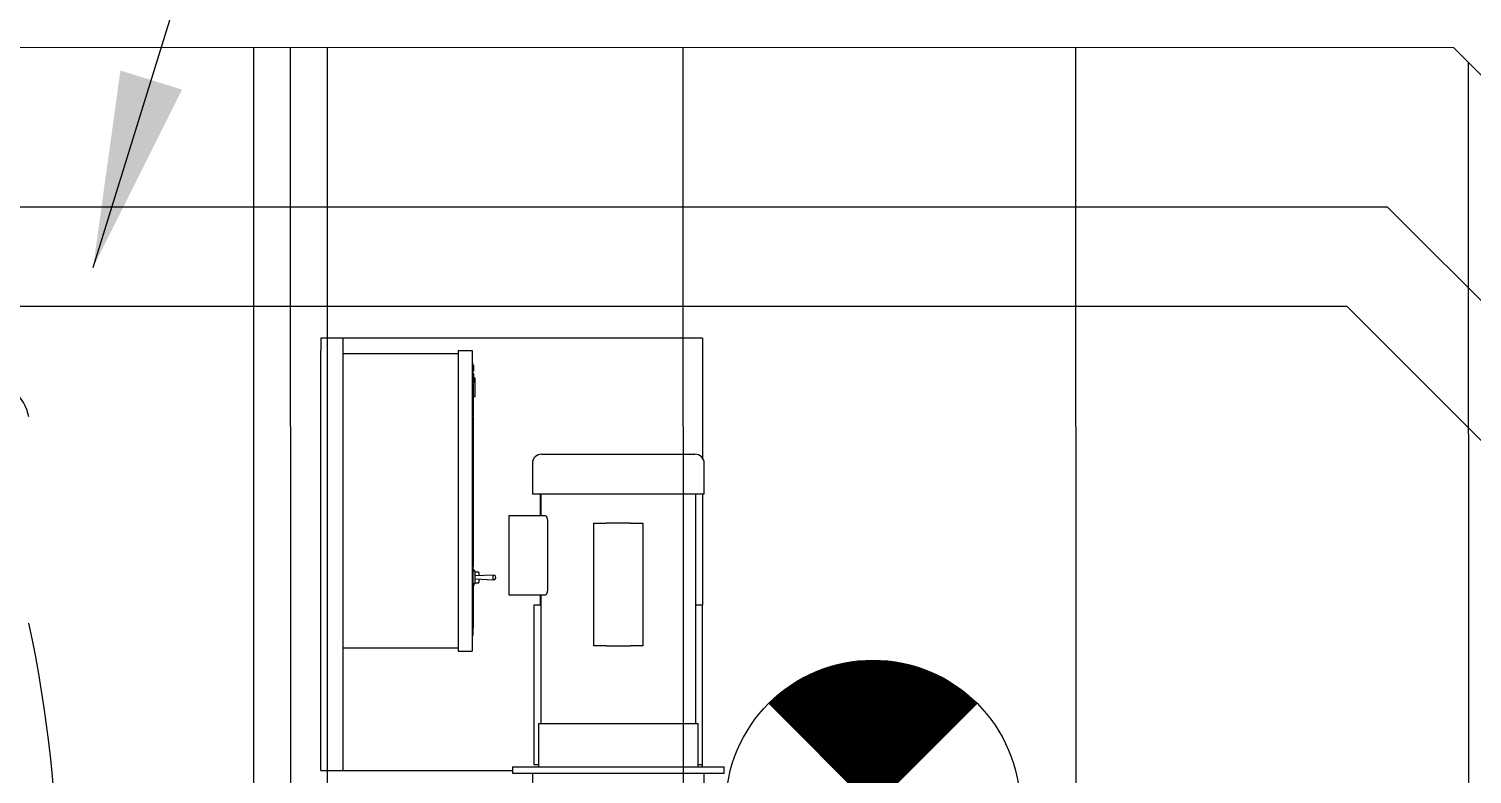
# Model space of a CAD drawing. Extents: x -16 to 10076, y -1 to 10000.
# Drawn here: x 2071 to 2129.8, y 2182.4 to 2212.8 of the extents above; entities that cross this region are included whole.
import ezdxf

# ---------------------------------------------------------------- set-up
doc = ezdxf.new("R2010")
doc.units = 0
doc.header["$MEASUREMENT"] = 0
for name, color, linetype in [('1HP_PUMP_1ST1E4C', 7, 'Continuous'), ('300_GALLON_PLAST', 7, 'Continuous'), ('ANGLE_2_X_2_X_.1', 7, 'Continuous'), ('B-FL JOISTS', 4, 'Continuous'), ('B-FOUNDATION', 3, 'Continuous'), ('B-WALLS', 1, 'Continuous'), ('COMPLETE_DOOR_HO', 7, 'Continuous'), ('FRAME_LOGO', 7, 'Continuous'), ('HOFFMAN_A-16N126', 7, 'Continuous'), ('LIGHT_BASE', 7, 'Continuous'), ('PS200_STRUCT_WAL', 7, 'Continuous'), ('RED_LENS', 7, 'Continuous'), ('SPRNK2', 1, 'Continuous'), ('TEXT', 1, 'Continuous'), ('TOGGLE_SWITCH', 7, 'Continuous')]:
    doc.layers.add(name, color=color, linetype=linetype)
doc.styles.get("Standard").update_dxf_attribs({"font": 'hcad.shx', "height": 8})
doc.dimstyles.new('DEFAULT', dxfattribs={"dimtxt": 8, "dimasz": 8, "dimexe": 8, "dimexo": 8, "dimgap": 1, "dimtad": 0, "dimdec": 1, "dimrnd": 0.5, "dimzin": 7, "dimdsep": 46, "dimlunit": 4, "dimtxsty": 'Standard', "dimcen": 0, "dimclrd": 256, "dimclre": 256, "dimclrt": 256, "dimadec": 0, "dimazin": 0, "dimtfac": 1, "dimtdec": 4, "dimtofl": 0, "dimtmove": 2, "dimatfit": 3, "dimfxl": 1, "dimtolj": 1, "dimtzin": 0, "dimarcsym": 0})

# ---------------------------------------------------------------- blocks, each defined once
blk = doc.blocks.new('asr')
at = {"linetype": 'ByBlock'}
for p, q in [((-4.243, -4.243), (4.243, 4.243)), ((-4.243, 4.243), (4.243, -4.243))]:
    blk.add_line(p, q, dxfattribs=at)
at = {"linetype": 'ByBlock', "const_width": 6}
for points in [[(-2.121, 2.121, -0.414214), (2.121, 2.121, -0.414214)], [(-2.121, -2.121, 0.414214), (2.121, -2.121, 0.414214)]]:
    blk.add_lwpolyline(points, format="xyb", dxfattribs=at)
at = {"linetype": 'ByBlock'}
blk.add_circle((0, 0), 6, dxfattribs=at)

msp = doc.modelspace()

# ---------------------------------------------------------------- linework, layer by layer
at = {"layer": '1HP_PUMP_1ST1E4C', "color": 3, "linetype": 'Continuous'}
for p, q in [((2091.89652, 2195.4817), (2098.14652, 2195.4817)), ((2091.52152, 2195.1067), (2091.52152, 2193.8567)), ((2098.52152, 2193.8567), (2098.52152, 2195.1067)), ((2098.52152, 2193.8567), (2091.52152, 2193.8567)), ((2091.86652, 2193.8567), (2091.86652, 2192.9817)), ((2098.17652, 2184.4817), (2098.17652, 2193.8567)), ((2090.57469, 2192.9817), (2092.03939, 2192.9817)), ((2090.57469, 2189.7317), (2090.57469, 2192.9817)), ((2092.13784, 2192.7317), (2092.13784, 2189.9817)), ((2094.02152, 2187.6692), (2094.02152, 2192.6692)), ((2094.02152, 2192.6692), (2094.52152, 2192.6692)), ((2095.52152, 2192.6692), (2094.52152, 2192.6692)), ((2095.52152, 2192.6692), (2096.02152, 2192.6692)), ((2096.02152, 2192.6692), (2096.02152, 2187.6692)), ((2092.03939, 2189.7317), (2090.57469, 2189.7317)), ((2091.86652, 2189.7317), (2091.86652, 2184.4817)), ((2091.58402, 2189.3317), (2091.58402, 2182.8317)), ((2091.86652, 2189.3317), (2091.58402, 2189.3317)), ((2098.45902, 2189.3317), (2098.17652, 2189.3317)), ((2098.45902, 2182.8317), (2098.45902, 2189.3317)), ((2094.52152, 2187.6692), (2094.02152, 2187.6692)), ((2094.52152, 2187.6692), (2095.52152, 2187.6692)), ((2096.02152, 2187.6692), (2095.52152, 2187.6692)), ((2098.27152, 2184.4817), (2091.77152, 2184.4817)), ((2091.77152, 2184.4817), (2091.77152, 2182.7317)), ((2098.27152, 2182.7317), (2098.27152, 2184.4817)), ((2090.70902, 2182.7317), (2099.33402, 2182.7317)), ((2090.70902, 2182.7317), (2090.70902, 2182.4817)), ((2091.58402, 2182.8317), (2091.77152, 2182.8317)), ((2098.27152, 2182.8317), (2098.45902, 2182.8317)), ((2099.33402, 2182.4817), (2099.33402, 2182.7317)), ((2090.70902, 2182.4817), (2099.33402, 2182.4817)), ((2091.52152, 2182.4817), (2091.52152, 2182.0817)), ((2098.52152, 2181.8317), (2098.52152, 2182.4817))]:
    msp.add_line(p, q, dxfattribs=at)
for centre, start, end in [((2091.89652, 2195.1067), 90, 180), ((2098.14652, 2195.1067), 0, 90)]:
    msp.add_arc(centre, 0.375, start, end, dxfattribs=at)
for points, knots in [([(2092.03939, 2192.9817), (2092.04497, 2192.9817), (2092.05061, 2192.98015), (2092.05911, 2192.9756), (2092.06195, 2192.97372), (2092.06765, 2192.96919), (2092.07053, 2192.96654), (2092.07905, 2192.95752), (2092.08457, 2192.95015), (2092.09258, 2192.93708), (2092.09521, 2192.93239), (2092.10035, 2192.9223), (2092.10288, 2192.91688), (2092.11012, 2192.89988), (2092.11455, 2192.88748), (2092.1225, 2192.86049), (2092.12605, 2192.84571), (2092.13178, 2192.81506), (2092.134, 2192.79913), (2092.13628, 2192.77429), (2092.13687, 2192.76581), (2092.13764, 2192.74881), (2092.13784, 2192.74028), (2092.13784, 2192.7317)], [0, 0, 0, 0, 0.125, 0.125, 0.1875, 0.1875, 0.25, 0.25, 0.375, 0.375, 0.4375, 0.4375, 0.5, 0.5, 0.625, 0.625, 0.75, 0.75, 0.875, 0.875, 0.9375, 0.9375, 1, 1, 1, 1]), ([(2092.13784, 2189.9817), (2092.13784, 2189.96458), (2092.13707, 2189.94779), (2092.13407, 2189.91484), (2092.13181, 2189.89851), (2092.12608, 2189.86784), (2092.12262, 2189.85337), (2092.11661, 2189.83291), (2092.11448, 2189.82633), (2092.11004, 2189.81385), (2092.10773, 2189.80792), (2092.10293, 2189.79664), (2092.10044, 2189.79129), (2092.0953, 2189.78119), (2092.09264, 2189.77643), (2092.08458, 2189.76327), (2092.07906, 2189.75591), (2092.06779, 2189.74395), (2092.062, 2189.73935), (2092.05061, 2189.73325), (2092.04497, 2189.7317), (2092.03939, 2189.7317)], [0, 0, 0, 0, 0.125, 0.125, 0.25, 0.25, 0.375, 0.375, 0.4375, 0.4375, 0.5, 0.5, 0.5625, 0.5625, 0.625, 0.625, 0.75, 0.75, 0.875, 0.875, 1, 1, 1, 1])]:
    msp.add_open_spline(points, degree=3, knots=knots, dxfattribs=at)
at = {"layer": '300_GALLON_PLAST', "color": 3, "linetype": 'Continuous'}
for centre, radius, start, end in [((2069.04703, 2196.58675), 2, 12.1590766, 82.361223), ((2019.35406, 2177.46351), 52.83333, 347.8409234, 12.1590766)]:
    msp.add_arc(centre, radius, start, end, dxfattribs=at)
at = {"layer": 'ANGLE_2_X_2_X_.1', "color": 3, "linetype": 'Continuous'}
for p, q in [((2082.89652, 2200.2067), (2082.89652, 2199.9567)), ((2098.45902, 2200.2067), (2082.89652, 2200.2067)), ((2083.80669, 2182.5817), (2083.80669, 2200.2067)), ((2098.45902, 2200.2067), (2098.45902, 2199.9567)), ((2082.89652, 2199.9567), (2082.89652, 2199.7067)), ((2082.89652, 2182.8317), (2082.89652, 2183.0817)), ((2082.89652, 2182.5817), (2082.89652, 2182.8317)), ((2082.89652, 2182.5817), (2090.70902, 2182.5817)), ((2098.27152, 2182.8317), (2098.45902, 2182.8317)), ((2098.45902, 2182.7317), (2098.45902, 2182.8317))]:
    msp.add_line(p, q, dxfattribs=at)
at = {"layer": 'B-FL JOISTS', "ltscale": 50}
msp.add_line((1986.29115, 2212.08086), (2129.04903, 2212.06593), dxfattribs=at)
at = {"layer": 'B-FL JOISTS', "linetype": 'Continuous', "ltscale": 250}
for p, q in [((2080.18214, 2092.43465), (2080.17018, 2212.074)), ((2081.68214, 2092.43465), (2081.67018, 2212.07415)), ((2083.18214, 2092.43465), (2083.17018, 2212.0743)), ((2097.68214, 2092.43465), (2097.67018, 2212.07575)), ((2113.68214, 2092.43465), (2113.67018, 2212.07735)), ((2129.68214, 2092.43465), (2129.67024, 2211.44526))]:
    msp.add_line(p, q, dxfattribs=at)
at = {"layer": 'B-FL JOISTS', "linetype": 'Continuous', "ltscale": 50}
msp.add_line((2184.47001, 2156.69355), (2129.04903, 2212.06593), dxfattribs=at)
at = {"layer": 'B-FOUNDATION', "ltscale": 50}
msp.add_line((1988.98267, 2205.58058), (2126.35787, 2205.56621), dxfattribs=at)
at = {"layer": 'B-FOUNDATION', "ltscale": 75}
msp.add_line((2184.0976, 2147.87728), (2126.35787, 2205.56621), dxfattribs=at)
at = {"layer": 'B-WALLS', "ltscale": 50}
for p in [(1990.63899, 2201.52459), (2174.79326, 2151.46325)]:
    msp.add_line(p, (2124.70188, 2201.51056), dxfattribs=at)
at = {"layer": 'COMPLETE_DOOR_HO', "color": 3, "linetype": 'Continuous'}
for p, q in [((2088.49842, 2199.7067), (2088.49842, 2187.4567)), ((2088.49842, 2199.7067), (2089.06092, 2199.7067)), ((2089.06092, 2199.7067), (2089.06092, 2187.4567)), ((2089.18592, 2198.58359), (2089.12342, 2198.58359)), ((2089.18592, 2197.82982), (2089.18592, 2198.58359)), ((2089.12342, 2197.82982), (2089.18592, 2197.82982)), ((2088.49842, 2187.4567), (2089.06092, 2187.4567))]:
    msp.add_line(p, q, dxfattribs=at)
at = {"layer": 'FRAME_LOGO', "color": 3, "linetype": 'Continuous'}
for p, q in [((2089.09217, 2199.2067), (2089.06092, 2199.2067)), ((2089.09217, 2198.10002), (2089.09217, 2199.2067)), ((2089.12342, 2199.10922), (2089.09217, 2199.10922)), ((2089.12342, 2199.09331), (2089.09217, 2199.09331)), ((2089.12342, 2199.09331), (2089.12342, 2199.10922)), ((2089.12342, 2199.09331), (2089.12342, 2198.86925)), ((2089.09217, 2198.86925), (2089.12342, 2198.86925)), ((2089.12342, 2198.77619), (2089.09217, 2198.77619)), ((2089.12342, 2198.40199), (2089.09217, 2198.40199)), ((2089.12342, 2198.77619), (2089.12342, 2198.40199)), ((2089.06092, 2198.10002), (2089.09217, 2198.10002)), ((2089.06092, 2197.90467), (2089.09217, 2197.90467)), ((2089.12342, 2198.3521), (2089.09217, 2198.3521)), ((2089.12342, 2198.34122), (2089.09217, 2198.34122)), ((2089.09217, 2197.90467), (2089.09217, 2198.10002)), ((2089.12342, 2197.9971), (2089.09217, 2197.9971)), ((2089.09217, 2197.90467), (2089.09217, 2190.88825)), ((2089.12342, 2198.3521), (2089.12342, 2198.34122)), ((2089.12342, 2197.9971), (2089.12342, 2198.34122)), ((2089.12342, 2197.73903), (2089.12342, 2197.9971)), ((2089.12342, 2197.73903), (2089.09217, 2197.73903)), ((2089.12342, 2197.33288), (2089.09217, 2197.33288)), ((2089.12342, 2197.33288), (2089.12342, 2197.73903)), ((2089.12342, 2197.05859), (2089.12342, 2197.33288)), ((2089.12342, 2197.05859), (2089.09217, 2197.05859)), ((2089.12342, 2197.01086), (2089.09217, 2197.01086)), ((2089.12342, 2196.84025), (2089.09217, 2196.84025)), ((2089.12342, 2196.84025), (2089.12342, 2197.01086)), ((2089.12342, 2196.35815), (2089.12342, 2196.84025)), ((2089.12342, 2196.35815), (2089.09217, 2196.35815)), ((2089.12342, 2195.81344), (2089.12342, 2196.35815)), ((2089.12733, 2195.78324), (2089.09217, 2195.78324)), ((2089.12342, 2195.47322), (2089.12342, 2195.78324)), ((2089.12342, 2195.594), (2089.12342, 2195.73688)), ((2089.12342, 2194.82525), (2089.12342, 2195.47322)), ((2089.12342, 2194.82525), (2089.09217, 2194.82525)), ((2089.12342, 2194.71833), (2089.09217, 2194.71833)), ((2089.12342, 2194.71833), (2089.12342, 2194.82525)), ((2089.12342, 2193.80373), (2089.12342, 2194.71833)), ((2089.12342, 2193.80373), (2089.09217, 2193.80373)), ((2089.12342, 2193.68925), (2089.12342, 2193.80373)), ((2089.12342, 2193.68925), (2089.09217, 2193.68925)), ((2089.12342, 2193.33116), (2089.09217, 2193.33116)), ((2089.12342, 2193.17874), (2089.09217, 2193.17874)), ((2089.12342, 2193.33116), (2089.12342, 2193.68925)), ((2089.12342, 2193.17874), (2089.12342, 2193.33116)), ((2089.12342, 2193.01492), (2089.12342, 2193.17874)), ((2089.12342, 2193.01492), (2089.09217, 2193.01492)), ((2089.12342, 2192.54832), (2089.09217, 2192.54832)), ((2089.12342, 2192.54832), (2089.12342, 2193.01492)), ((2089.12342, 2192.4414), (2089.12342, 2192.54832)), ((2089.12342, 2192.4414), (2089.09217, 2192.4414)), ((2089.12342, 2191.5268), (2089.12342, 2192.4414)), ((2089.12342, 2191.5268), (2089.09217, 2191.5268)), ((2089.12342, 2191.36027), (2089.09217, 2191.36027)), ((2089.12342, 2191.37732), (2089.12342, 2191.5268)), ((2089.12342, 2190.97876), (2089.12342, 2191.36027)), ((2089.09217, 2190.88825), (2089.09217, 2190.10189)), ((2089.12342, 2190.90156), (2089.12342, 2190.97876)), ((2089.12342, 2190.16867), (2089.09217, 2190.16867)), ((2089.12342, 2190.16675), (2089.09217, 2190.16675)), ((2089.12342, 2190.16675), (2089.12342, 2190.16867)), ((2089.12342, 2190.09594), (2089.12342, 2190.16675)), ((2089.06092, 2190.10189), (2089.09217, 2190.10189)), ((2089.09217, 2190.10189), (2089.09217, 2189.24486)), ((2089.12342, 2190.09594), (2089.09217, 2190.09594)), ((2089.12342, 2190.02217), (2089.09217, 2190.02217)), ((2089.12342, 2189.79204), (2089.09217, 2189.79204)), ((2089.12342, 2189.76611), (2089.09217, 2189.76611)), ((2089.12342, 2190.02217), (2089.12342, 2190.09594)), ((2089.12342, 2189.79204), (2089.12342, 2190.02217)), ((2089.12342, 2189.76611), (2089.12342, 2189.79204)), ((2089.12342, 2189.53302), (2089.12342, 2189.76611)), ((2089.12342, 2189.53302), (2089.09217, 2189.53302)), ((2089.12342, 2189.46221), (2089.09217, 2189.46221)), ((2089.12342, 2189.38845), (2089.09217, 2189.38845)), ((2089.09217, 2189.24486), (2089.09217, 2188.09808)), ((2089.12342, 2189.15915), (2089.09217, 2189.15915)), ((2089.12342, 2189.14522), (2089.09217, 2189.14522)), ((2089.12342, 2189.07146), (2089.09217, 2189.07146)), ((2089.12342, 2189.02696), (2089.09217, 2189.02696)), ((2089.12342, 2189.46221), (2089.12342, 2189.53302)), ((2089.12342, 2189.38845), (2089.12342, 2189.46221)), ((2089.12342, 2189.15915), (2089.12342, 2189.38845)), ((2089.12342, 2189.14522), (2089.12342, 2189.15915)), ((2089.12342, 2189.07146), (2089.12342, 2189.14522)), ((2089.12342, 2189.02696), (2089.12342, 2189.07146)), ((2089.12342, 2188.79388), (2089.12342, 2189.02696)), ((2089.12342, 2188.79388), (2089.09217, 2188.79388)), ((2089.12342, 2188.72306), (2089.09217, 2188.72306)), ((2089.12342, 2188.6493), (2089.09217, 2188.6493)), ((2089.12342, 2188.42), (2089.09217, 2188.42)), ((2089.12342, 2188.72306), (2089.12342, 2188.79388)), ((2089.12342, 2188.6493), (2089.12342, 2188.72306)), ((2089.12342, 2188.42), (2089.12342, 2188.6493)), ((2089.06092, 2188.09808), (2089.09217, 2188.09808)), ((2089.06092, 2188.0817), (2089.09217, 2188.0817)), ((2089.09217, 2188.0817), (2089.09217, 2188.09808))]:
    msp.add_line(p, q, dxfattribs=at)
at = {"layer": 'HOFFMAN_A-16N126', "color": 3, "linetype": 'Continuous'}
for p, q in [((2083.80669, 2199.5817), (2088.49842, 2199.5817)), ((2083.80669, 2187.5817), (2088.49842, 2187.5817))]:
    msp.add_line(p, q, dxfattribs=at)
at = {"layer": 'LIGHT_BASE', "color": 3, "linetype": 'Continuous'}
for p, q in [((2089.15092, 2190.7692), (2089.12342, 2190.7692)), ((2089.15092, 2190.7067), (2089.15092, 2190.7692)), ((2089.15092, 2190.1442), (2089.15092, 2190.2067)), ((2089.12342, 2190.1442), (2089.15092, 2190.1442))]:
    msp.add_line(p, q, dxfattribs=at)
at = {"layer": 'PS200_STRUCT_WAL', "color": 3, "linetype": 'Continuous'}
for p, q in [((2082.89652, 2183.0817), (2082.89652, 2199.7067)), ((2098.45902, 2199.9567), (2098.45902, 2195.31399)), ((2091.83402, 2193.8567), (2091.83402, 2192.9817)), ((2098.45902, 2193.8567), (2098.45902, 2189.3317)), ((2091.83402, 2189.7317), (2091.83402, 2189.3317))]:
    msp.add_line(p, q, dxfattribs=at)
at = {"layer": 'RED_LENS', "color": 3, "linetype": 'Continuous'}
for p, q in [((2089.32342, 2190.67545), (2089.18592, 2190.67545)), ((2089.18592, 2190.23795), (2089.32342, 2190.23795)), ((2089.33842, 2190.66045), (2089.33842, 2190.52551)), ((2089.33842, 2190.3879), (2089.33842, 2190.25295))]:
    msp.add_line(p, q, dxfattribs=at)
for centre, start, end in [((2089.32342, 2190.66045), 0, 90), ((2089.32342, 2190.25295), 270, 0)]:
    msp.add_arc(centre, 0.015, start, end, dxfattribs=at)
at = {"layer": 'TOGGLE_SWITCH', "color": 3, "linetype": 'Continuous'}
for p, q in [((2089.09217, 2190.2067), (2089.18592, 2190.2067)), ((2089.18592, 2190.7067), (2089.12342, 2190.7067)), ((2089.18592, 2190.2067), (2089.18592, 2190.7067)), ((2089.92821, 2190.54988), (2089.18592, 2190.5192)), ((2089.18592, 2190.3942), (2089.92821, 2190.36352)), ((2089.92821, 2190.36352), (2089.92821, 2190.54988))]:
    msp.add_line(p, q, dxfattribs=at)
for start, end in [(270, 94.7337565), (265.2662435, 270)]:
    msp.add_arc((2089.93592, 2190.4567), 0.0935, start, end, dxfattribs=at)

# ---------------------------------------------------------------- block references
at = {"layer": 'SPRNK2'}
msp.add_blockref('asr', (2105.39752, 2181.08188), dxfattribs=at)

# ---------------------------------------------------------------- leaders
at = {"layer": 'TEXT'}
msp.add_leader([(2073.62048, 2203.09434), (2102.31369, 2295.667), (2110.16058, 2297.40902)], dimstyle='DEFAULT', override={"dimscale": 1, "dimgap": 1, "dimtad": 0, "dimtdec": 1}, dxfattribs=at)

doc.saveas('drawing.dxf')
